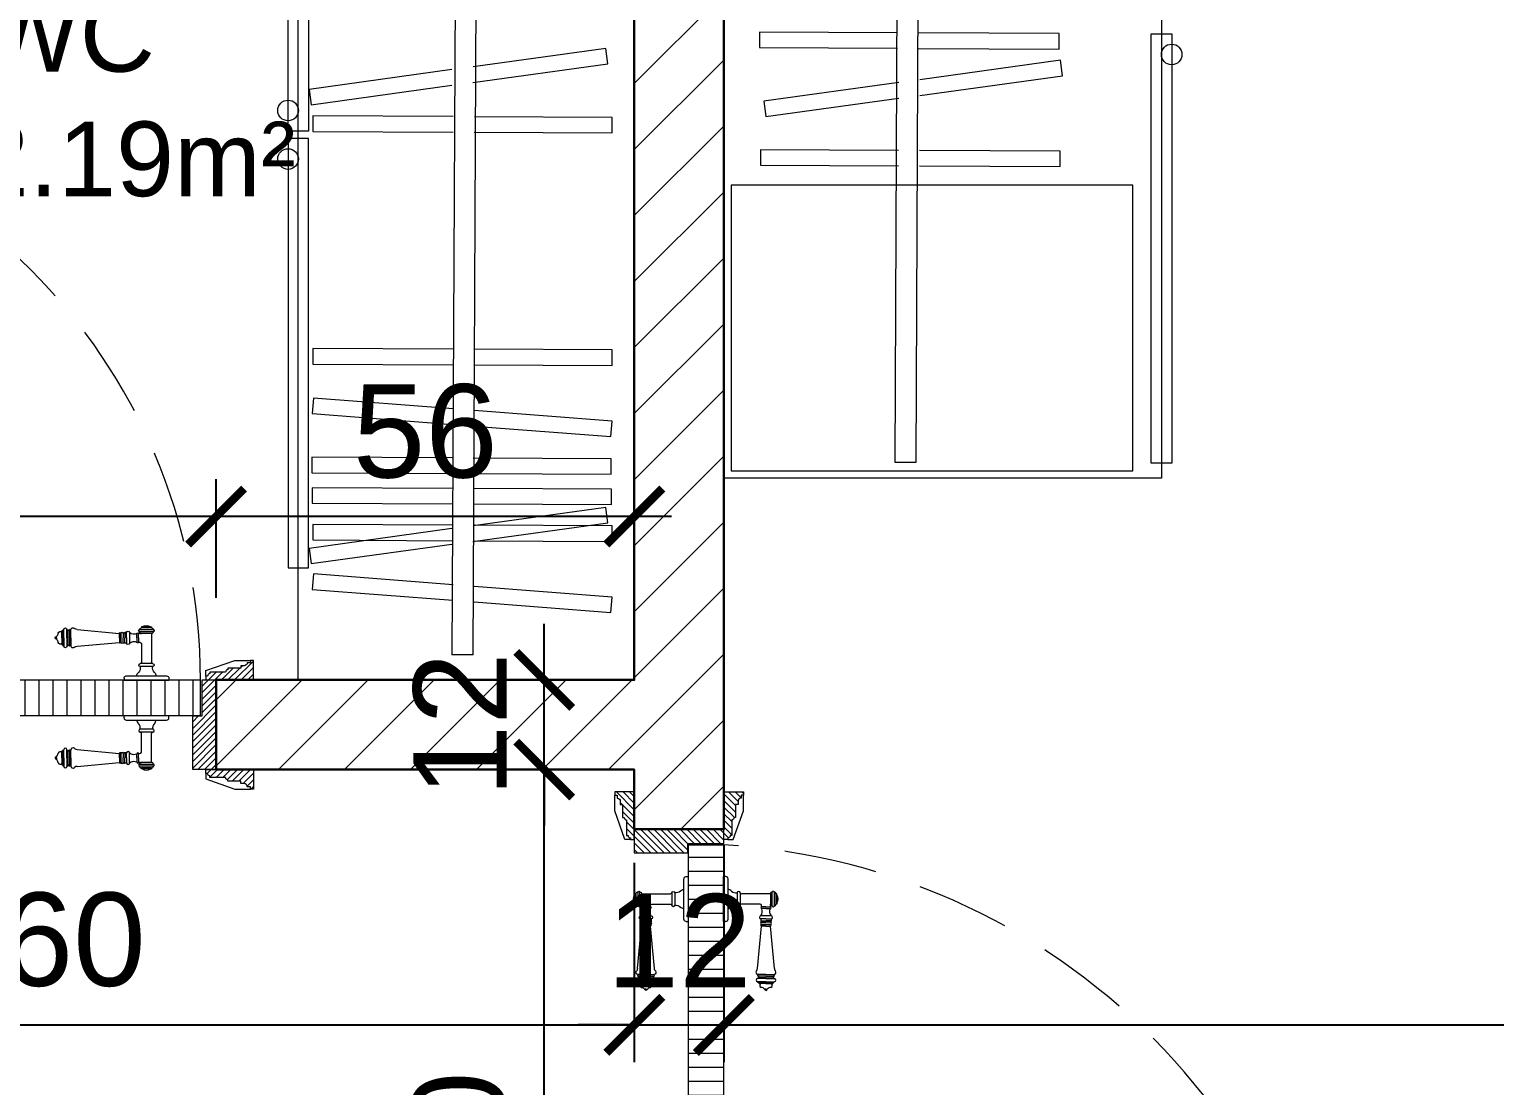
# Model space of a CAD drawing. Header units: centimetres. Extents: x 99002 to 104403, y -55119 to -48358.
# Drawn here: x 102778.3 to 102974.6, y -52709.7 to -52568.2 of the extents above; entities that cross this region are included whole.
import ezdxf

# ---------------------------------------------------------------- set-up
doc = ezdxf.new("R2010")
doc.units = ezdxf.units.CM
doc.header["$LTSCALE"] = 50
doc.header["$MEASUREMENT"] = 0
doc.linetypes.add('CACHE', pattern=[0.375, 0.25, -0.125])
doc.layers.get('0').update_dxf_attribs({"color": 8})
doc.layers.add('COTE 50ème', color=1, linetype='Continuous')
doc.layers.add('DEMOL', color=7, linetype='Continuous', lineweight=60, true_color=0xb38600)
for name, color, linetype, lineweight in [('door', 44, 'Continuous', 5), ('MACONNERIE COUPE', 7, 'Continuous', 30), ('MACONNERIE HACHURE', 253, 'Continuous', 13), ('mobilimi', 8, 'Continuous', 9)]:
    doc.layers.add(name, color=color, linetype=linetype, lineweight=lineweight)
doc.styles.add('RS_TEXT_1.50', font='arial.ttf', dxfattribs={"height": 12.5})
doc.styles.add('RS_TXT_50', font='arial.ttf', dxfattribs={"height": 12.5})
doc.dimstyles.new('RS_50CM_LINEAIRE', dxfattribs={"dimscale": 5, "dimtxt": 12.5, "dimasz": 1.5, "dimexe": 1, "dimexo": 2.5, "dimgap": 1, "dimtad": 1, "dimdec": 1, "dimrnd": 0.5, "dimdsep": 46, "dimtxsty": 'RS_TXT_50', "dimblk1": 'ARCHTICK', "dimblk2": 'ARCHTICK', "dimsah": 1, "dimcen": 2.5, "dimdle": 1, "dimclrt": 4, "dimadec": 0, "dimazin": 2, "dimtfac": 1, "dimtdec": 1, "dimtix": 1, "dimtmove": 2, "dimatfit": 3, "dimfxl": 1, "dimtolj": 1, "dimtzin": 0, "dimarcsym": 0})

# ---------------------------------------------------------------- blocks, each defined once
blk = doc.blocks.new('door900')
at = {"color": 0}
for p, q in [((-9.3, 67.7), (9.3, 67.7)), ((9.3, 65.2), (-9.3, 65.2)), ((-6.8, 71.5), (-6.8, 70.2)), ((-5.5, 71.5), (-6.8, 71.5)), ((-6.8, 70.2), (6.8, 70.2)), ((-6.8, 62.7), (-6.8, 24)), ((-6.8, 62.7), (6.8, 62.7)), ((-5.5, 71.5), (5.5, 71.5)), ((5.5, 71.5), (6.8, 71.5)), ((6.8, 71.5), (6.8, 70.2)), ((8.7, 62.7), (6.8, 62.7)), ((10.5, 56.8), (10.5, 62.5)), ((12.7, 56.8), (12.7, 62.5)), ((22.5, 63.8), (22.5, 49.8)), ((26.5, 56.8), (26.5, 63.8)), ((26.5, 63.8), (29.1, 63.8)), ((26.5, 63.8), (29.1, 63.8)), ((29.1, 63.8), (29.1, 62.8)), ((29.1, 62.8), (29.1, 56.8)), ((31.1, 62.8), (31.1, 56.8)), ((34.1, 56.8), (34.1, 62.8)), ((34.1, 62.8), (34.1, 56.8)), ((92.8, 68.1), (36.2, 62.8)), ((36.2, 56.8), (36.2, 62.8)), ((101.2, 67.3), (103.2, 68)), ((101.2, 56.8), (101.2, 67.3)), ((103.2, 68), (103.2, 67.7)), ((103.2, 56.8), (103.2, 68)), ((106.5, 68), (105.5, 67.3)), ((105.5, 56.8), (105.5, 67.3)), ((106.5, 56.8), (106.5, 68)), ((110.7, 68), (111.8, 67.3)), ((110.7, 56.8), (110.7, 68)), ((111.8, 56.8), (111.8, 67.3)), ((111.8, 66.2), (113.3, 66.2)), ((113.3, 56.8), (113.3, 66.2)), ((6.8, 49.1), (6.8, 24)), ((8.7, 50.9), (8.7, 50.9)), ((10.5, 56.8), (10.5, 51.1)), ((12.7, 56.8), (12.7, 51.1)), ((26.5, 56.8), (26.5, 49.8)), ((26.5, 49.8), (29.1, 49.8)), ((26.5, 49.8), (29.1, 49.8)), ((29.1, 50.8), (29.1, 56.8)), ((29.1, 50.8), (29.1, 49.8)), ((29.1, 49.8), (29.1, 49.8)), ((31.1, 50.8), (31.1, 56.8)), ((34.1, 50.8), (34.1, 56.8)), ((34.1, 56.8), (34.1, 50.8)), ((36.2, 56.8), (36.2, 50.8)), ((92.8, 45.5), (36.2, 50.8)), ((101.2, 56.8), (101.2, 46.3)), ((101.2, 46.3), (103.2, 45.7)), ((103.2, 56.8), (103.2, 46.3)), ((103.2, 45.9), (103.2, 45.7)), ((105.5, 56.8), (105.5, 46.3)), ((106.5, 45.7), (105.5, 46.3)), ((106.5, 56.8), (106.5, 45.7)), ((110.7, 56.8), (110.7, 45.7)), ((110.7, 45.7), (111.8, 46.3)), ((111.8, 56.8), (111.8, 46.3)), ((111.8, 47.5), (113.3, 47.5)), ((113.3, 56.8), (113.3, 47.5)), ((120.5, 56.8), (120.5, 58.6)), ((120.5, 56.8), (120.5, 55)), ((-8.3, 22.3), (8.3, 22.3)), ((-30, 3), (-30, 0)), ((30, 0), (-30, 0)), ((27, 6), (-27, 6)), ((-8.3, 18.3), (8.3, 18.3)), ((30, 3), (30, 0))]:
    blk.add_line(p, q, dxfattribs=at)
for centre, radius, start, end in [((-9.3, 66.5), 1.25, 90, 270), ((-6.8, 67.7), 2.51, 90.115, 179.885), ((-6.8, 65.2), 2.51, 180.115, 269.885), ((0, 64), 9.29, 53.4104, 126.5896), ((6.8, 67.7), 2.51, 0.115, 89.885), ((6.8, 65.2), 2.51, 270.115, 359.885), ((8.6, 64.9), 2.15, 272.7029, 297.6142), ((9.3, 66.5), 1.25, 270, 90), ((10, 62.5), 0.561, 3.7097, 127.9634), ((11.6, 62.5), 1.1, 0.0106, 179.9894), ((16.7, 70.5), 8.83, 243.5466, 311.3694), ((24.5, 63.7), 2.01, 4.1469, 175.8531), ((30.1, 62.8), 1.03, 0, 180.0014), ((32.6, 62.8), 1.48, 0, 180), ((35.2, 62.8), 1.03, 0, 180), ((32.6, 62.8), 1.48, 1.563306237032948e-10, 2.08440831604393e-10), ((93.1, 72.5), 4.4, 266.3976, 315.6468), ((98.3, 67.4), 2.89, 358.3861, 135.6468), ((104.3, 67.6), 1.15, 170.914, 348.1019), ((108.6, 68), 2.1, 0, 180), ((115.5, 62.5), 2.84, 13.4568, 140.4953), ((127.9, 65.2), 9.88, 191.9991, 221.6757), ((8.7, 49), 1.91, 88.7426, 178.1515), ((8.6, 48.8), 2.15, 62.3858, 87.2971), ((10, 51.1), 0.561, 232.0366, 356.2903), ((11.6, 51.1), 1.1, 180.0106, 359.9894), ((16.7, 43.2), 8.83, 48.6306, 116.4534), ((24.5, 50), 2.01, 184.1469, 355.8531), ((30.1, 50.8), 1.03, 179.9972, 0), ((32.6, 50.8), 1.48, 180, 0), ((35.2, 50.8), 1.03, 180, 0), ((93.1, 41.1), 4.4, 44.3532, 93.6024), ((98.3, 46.2), 2.89, 224.3532, 1.6139), ((104.3, 46.1), 1.15, 11.8981, 189.086), ((108.6, 45.7), 2.1, 180, 0), ((115.5, 51.2), 2.84, 219.5047, 346.5432), ((127.9, 48.5), 9.88, 138.3243, 168.0009), ((120.5, 56.8), 1.79, 0, 90), ((120.5, 56.8), 1.79, 270, 0), ((-8.3, 20.3), 2, 90, 270), ((-8.5, 24), 1.71, 275.059, 359.7825), ((8.5, 24), 1.71, 180.2175, 264.941), ((8.3, 20.3), 2, 270, 90), ((-27, 3), 3, 90, 180), ((-6.8, 6), 6, 130.5908, 180), ((-16.6, 16.6), 8.41, 314.3689, 12.0705), ((16.6, 16.6), 8.41, 167.9295, 225.6311), ((6.8, 6), 6, 0, 49.4092), ((27, 3), 3, 0, 90)]:
    blk.add_arc(centre, radius, start, end, dxfattribs=at)
blk = doc.blocks.new('_ArchTick')
at = {"color": 0, "linetype": 'ByBlock', "const_width": 0.15}
blk.add_lwpolyline([(-0.5, -0.5), (0.5, 0.5)], dxfattribs=at)
blk = doc.blocks.new('*D1536')
at = {"layer": 'COTE 50ème', "color": 0, "lineweight": -2, "ltscale": 0.5, "transparency": 16777216}
for p, q in [((102699.34, -52679.86), (102699.34, -52706.56)), ((102859.34, -52679.86), (102859.34, -52706.56)), ((102694.34, -52701.56), (102864.34, -52701.56))]:
    blk.add_line(p, q, dxfattribs=at)
at = {"layer": 'Defpoints', "color": 0, "ltscale": 0.5, "transparency": 16777216}
for p in [(102699.34, -52667.36), (102859.34, -52667.36), (102859.34, -52701.56)]:
    blk.add_point(p, dxfattribs=at)
at = {"layer": 'COTE 50ème', "color": 0, "lineweight": -2, "ltscale": 0.5, "transparency": 16777216, "xscale": 7.5, "yscale": 7.5, "zscale": 7.5, "rotation": 180}
blk.add_blockref('_ArchTick', (102699.34, -52701.56), dxfattribs=at)
at = {"layer": 'COTE 50ème', "color": 0, "lineweight": -2, "ltscale": 0.5, "transparency": 16777216, "xscale": 7.5, "yscale": 7.5, "zscale": 7.5}
blk.add_blockref('_ArchTick', (102859.34, -52701.56), dxfattribs=at)
at = {"layer": 'COTE 50ème', "color": 4, "ltscale": 0.5, "transparency": 16777216, "insert": (102779.34, -52690.17), "char_height": 12.5, "attachment_point": 5, "style": 'RS_TXT_50'}
blk.add_mtext('\\A1;160', dxfattribs=at)
blk = doc.blocks.new('*D1537')
at = {"layer": 'COTE 50ème', "color": 0, "lineweight": -2, "ltscale": 0.5, "transparency": 16777216}
for p, q in [((102871.34, -52677.46), (102871.34, -52706.56)), ((102859.34, -52679.86), (102859.34, -52706.56)), ((102859.34, -52701.56), (102851.84, -52701.56)), ((102859.34, -52701.56), (102871.34, -52701.56)), ((102871.34, -52701.56), (102878.84, -52701.56))]:
    blk.add_line(p, q, dxfattribs=at)
at = {"layer": 'Defpoints', "color": 0, "ltscale": 0.5, "transparency": 16777216}
for p in [(102871.34, -52664.96), (102859.34, -52667.36), (102871.34, -52701.56)]:
    blk.add_point(p, dxfattribs=at)
at = {"layer": 'COTE 50ème', "color": 0, "lineweight": -2, "ltscale": 0.5, "transparency": 16777216, "xscale": 7.5, "yscale": 7.5, "zscale": 7.5}
blk.add_blockref('_ArchTick', (102859.34, -52701.56), dxfattribs=at)
at = {"layer": 'COTE 50ème', "color": 0, "lineweight": -2, "ltscale": 0.5, "transparency": 16777216, "xscale": 7.5, "yscale": 7.5, "zscale": 7.5, "rotation": 180}
blk.add_blockref('_ArchTick', (102871.34, -52701.56), dxfattribs=at)
at = {"layer": 'COTE 50ème', "color": 4, "ltscale": 0.5, "transparency": 16777216, "insert": (102865.34, -52690.28), "char_height": 12.5, "attachment_point": 5, "style": 'RS_TXT_50'}
blk.add_mtext('\\A1;12', dxfattribs=at)
blk = doc.blocks.new('*D1538')
at = {"layer": 'COTE 50ème', "color": 0, "lineweight": -2, "ltscale": 0.5, "transparency": 16777216}
for p, q in [((102871.34, -52677.46), (102871.34, -52706.56)), ((103204.34, -52738.23), (103204.34, -52696.56)), ((102866.34, -52701.56), (103209.34, -52701.56))]:
    blk.add_line(p, q, dxfattribs=at)
at = {"layer": 'Defpoints', "color": 0, "ltscale": 0.5, "transparency": 16777216}
for p in [(102871.34, -52664.96), (103204.34, -52701.56), (103204.34, -52750.73)]:
    blk.add_point(p, dxfattribs=at)
at = {"layer": 'COTE 50ème', "color": 0, "lineweight": -2, "ltscale": 0.5, "transparency": 16777216, "xscale": 7.5, "yscale": 7.5, "zscale": 7.5, "rotation": 180}
blk.add_blockref('_ArchTick', (102871.34, -52701.56), dxfattribs=at)
at = {"layer": 'COTE 50ème', "color": 0, "lineweight": -2, "ltscale": 0.5, "transparency": 16777216, "xscale": 7.5, "yscale": 7.5, "zscale": 7.5}
blk.add_blockref('_ArchTick', (103204.34, -52701.56), dxfattribs=at)
at = {"layer": 'COTE 50ème', "color": 4, "ltscale": 0.5, "transparency": 16777216, "insert": (103037.84, -52690.17), "char_height": 12.5, "attachment_point": 5, "style": 'RS_TXT_50'}
blk.add_mtext('\\A1;333', dxfattribs=at)
blk = doc.blocks.new('*D1570')
at = {"layer": 'COTE 50ème', "color": 0, "lineweight": -2, "ltscale": 0.5, "transparency": 16777216}
for p, q in [((102803.33, -52644.37), (102803.33, -52628.48)), ((102859.34, -52642.86), (102859.34, -52628.48)), ((102864.34, -52633.48), (102798.33, -52633.48))]:
    blk.add_line(p, q, dxfattribs=at)
at = {"layer": 'Defpoints', "color": 0, "ltscale": 0.5, "transparency": 16777216}
for p in [(102803.33, -52633.48), (102803.33, -52656.87), (102859.34, -52655.36)]:
    blk.add_point(p, dxfattribs=at)
at = {"layer": 'COTE 50ème', "color": 0, "lineweight": -2, "ltscale": 0.5, "transparency": 16777216, "xscale": 7.5, "yscale": 7.5, "zscale": 7.5, "rotation": 180}
blk.add_blockref('_ArchTick', (102803.33, -52633.48), dxfattribs=at)
at = {"layer": 'COTE 50ème', "color": 0, "lineweight": -2, "ltscale": 0.5, "transparency": 16777216, "xscale": 7.5, "yscale": 7.5, "zscale": 7.5}
blk.add_blockref('_ArchTick', (102859.34, -52633.48), dxfattribs=at)
at = {"layer": 'COTE 50ème', "color": 4, "ltscale": 0.5, "transparency": 16777216, "insert": (102831.34, -52622.1), "char_height": 12.5, "attachment_point": 5, "style": 'RS_TXT_50'}
blk.add_mtext('\\A1;56', dxfattribs=at)
blk = doc.blocks.new('*D1571')
at = {"layer": 'COTE 50ème', "color": 0, "lineweight": -2, "ltscale": 0.5, "transparency": 16777216}
for p, q in [((102711.34, -52642.86), (102711.34, -52628.48)), ((102803.33, -52644.37), (102803.33, -52628.48)), ((102808.33, -52633.48), (102706.34, -52633.48))]:
    blk.add_line(p, q, dxfattribs=at)
at = {"layer": 'Defpoints', "color": 0, "ltscale": 0.5, "transparency": 16777216}
for p in [(102711.34, -52633.48), (102711.34, -52655.36), (102803.33, -52656.87)]:
    blk.add_point(p, dxfattribs=at)
at = {"layer": 'COTE 50ème', "color": 0, "lineweight": -2, "ltscale": 0.5, "transparency": 16777216, "xscale": 7.5, "yscale": 7.5, "zscale": 7.5, "rotation": 180}
blk.add_blockref('_ArchTick', (102711.34, -52633.48), dxfattribs=at)
at = {"layer": 'COTE 50ème', "color": 0, "lineweight": -2, "ltscale": 0.5, "transparency": 16777216, "xscale": 7.5, "yscale": 7.5, "zscale": 7.5}
blk.add_blockref('_ArchTick', (102803.33, -52633.48), dxfattribs=at)
at = {"layer": 'COTE 50ème', "color": 4, "ltscale": 0.5, "transparency": 16777216, "insert": (102757.34, -52622.1), "char_height": 12.5, "attachment_point": 5, "style": 'RS_TXT_50'}
blk.add_mtext('\\A1;92', dxfattribs=at)
blk = doc.blocks.new('*D1588')
at = {"layer": 'COTE 50ème', "color": 0, "lineweight": -2, "ltscale": 0.5, "transparency": 16777216}
for p, q in [((102847.28, -52782.36), (102847.28, -52662.36)), ((102845.51, -52667.36), (102842.28, -52667.36)), ((102846.84, -52777.36), (102842.28, -52777.36))]:
    blk.add_line(p, q, dxfattribs=at)
at = {"layer": 'Defpoints', "color": 0, "ltscale": 0.5, "transparency": 16777216}
for p in [(102847.28, -52667.36), (102858.01, -52667.36), (102859.34, -52777.36)]:
    blk.add_point(p, dxfattribs=at)
at = {"layer": 'COTE 50ème', "color": 0, "lineweight": -2, "ltscale": 0.5, "transparency": 16777216, "xscale": 7.5, "yscale": 7.5, "zscale": 7.5}
for p, rotation in [((102847.28, -52667.36), 90), ((102847.28, -52777.36), 270)]:
    blk.add_blockref('_ArchTick', p, dxfattribs=dict(at, rotation=rotation))
at = {"layer": 'COTE 50ème', "color": 4, "ltscale": 0.5, "transparency": 16777216, "insert": (102835.9, -52722.36), "char_height": 12.5, "attachment_point": 5, "rotation": 90, "style": 'RS_TXT_50'}
blk.add_mtext('\\A1;110', dxfattribs=at)
blk = doc.blocks.new('*D1589')
at = {"layer": 'COTE 50ème', "color": 0, "lineweight": -2, "ltscale": 0.5, "transparency": 16777216}
for p, q in [((102847.28, -52655.36), (102847.28, -52647.86)), ((102845.51, -52655.36), (102842.28, -52655.36)), ((102847.28, -52667.36), (102847.28, -52655.36)), ((102845.51, -52667.36), (102842.28, -52667.36)), ((102847.28, -52667.36), (102847.28, -52674.86))]:
    blk.add_line(p, q, dxfattribs=at)
at = {"layer": 'Defpoints', "color": 0, "ltscale": 0.5, "transparency": 16777216}
for p in [(102847.28, -52655.36), (102858.01, -52655.36), (102858.01, -52667.36)]:
    blk.add_point(p, dxfattribs=at)
at = {"layer": 'COTE 50ème', "color": 0, "lineweight": -2, "ltscale": 0.5, "transparency": 16777216, "xscale": 7.5, "yscale": 7.5, "zscale": 7.5}
for p, rotation in [((102847.28, -52655.36), 270), ((102847.28, -52667.36), 90)]:
    blk.add_blockref('_ArchTick', p, dxfattribs=dict(at, rotation=rotation))
at = {"layer": 'COTE 50ème', "color": 4, "ltscale": 0.5, "transparency": 16777216, "insert": (102836, -52661.36), "char_height": 12.5, "attachment_point": 5, "rotation": 90, "style": 'RS_TXT_50'}
blk.add_mtext('\\A1;12', dxfattribs=at)

msp = doc.modelspace()

# ---------------------------------------------------------------- hatches: boundary and pattern name
at = {"layer": 'door'}
h = msp.add_hatch(dxfattribs=at)
h.set_pattern_fill('ANSI31', color=256, scale=5, angle=1080)
h.set_pattern_definition([(45, (-46786.5921, 12187.6811), (-0.4419417382, 0.4419417382), [])])
h.paths.add_polyline_path([(102803.33, -52667.36), (102800.19, -52667.36), (102800.19, -52660.18), (102801.45, -52660.18), (102801.45, -52655.36), (102803.33, -52655.36)])
edge = h.paths.add_edge_path()
edge.add_line((102807.08, -52669.25), (102806.66, -52669.25))
edge.add_line((102806.66, -52669.25), (102806.66, -52668.93))
edge.add_line((102806.66, -52668.93), (102804.9, -52668.93))
edge.add_line((102804.9, -52668.93), (102804.9, -52668.72))
edge.add_arc((102804.9, -52668.41), 0.314, 180, 270, ccw=False)
edge.add_line((102804.59, -52668.41), (102802.49, -52668.41))
edge.add_line((102802.49, -52668.41), (102802.49, -52668.2))
edge.add_arc((102802.49, -52667.89), 0.314, 180, 270, ccw=False)
edge.add_line((102802.18, -52667.89), (102801.97, -52667.89))
edge.add_line((102801.97, -52667.89), (102801.97, -52667.36))
edge.add_line((102801.97, -52667.36), (102808.33, -52667.36))
edge.add_line((102808.33, -52667.36), (102808.33, -52669.98))
edge.add_line((102808.33, -52669.98), (102807.92, -52669.98))
edge.add_line((102807.92, -52669.98), (102807.92, -52669.67))
edge.add_line((102807.92, -52669.67), (102807.5, -52669.67))
edge.add_arc((102807.08, -52669.67), 0.419, 0, 90)
edge = h.paths.add_edge_path()
edge.add_line((102807.08, -52653.48), (102806.66, -52653.48))
edge.add_line((102806.66, -52653.48), (102806.66, -52653.79))
edge.add_line((102806.66, -52653.79), (102804.9, -52653.79))
edge.add_line((102804.9, -52653.79), (102804.9, -52654))
edge.add_arc((102804.9, -52654.31), 0.314, 90, 180)
edge.add_line((102804.59, -52654.31), (102802.49, -52654.31))
edge.add_line((102802.49, -52654.31), (102802.49, -52654.52))
edge.add_arc((102802.49, -52654.84), 0.314, 90, 180)
edge.add_line((102802.18, -52654.84), (102801.97, -52654.84))
edge.add_line((102801.97, -52654.84), (102801.97, -52655.36))
edge.add_line((102801.97, -52655.36), (102808.33, -52655.36))
edge.add_line((102808.33, -52655.36), (102808.33, -52652.74))
edge.add_line((102808.33, -52652.74), (102807.92, -52652.74))
edge.add_line((102807.92, -52652.74), (102807.92, -52653.06))
edge.add_line((102807.92, -52653.06), (102807.5, -52653.06))
edge.add_arc((102807.08, -52653.06), 0.419, 270, 360, ccw=False)
h = msp.add_hatch(dxfattribs=at)
h.set_pattern_fill('ANSI31', color=256, scale=15, angle=585)
h.set_pattern_definition([(270, (146722.123, 56235.1135), (1.875, -2e-15), [])])
h.paths.add_polyline_path([(102723.44, -52660.13), (102801.24, -52660.13), (102801.24, -52655.41), (102723.44, -52655.41)])
h = msp.add_hatch(dxfattribs=at)
h.set_pattern_fill('ANSI31', color=256, scale=5, angle=1170)
h.set_pattern_definition([(135, (45667.7065, -189356.54663), (-0.4419417382, -0.4419417382), [])])
h.paths.add_polyline_path([(102859.34, -52675.36), (102859.34, -52678.51), (102866.52, -52678.51), (102866.52, -52677.25), (102871.34, -52677.25), (102871.34, -52675.36)])
edge = h.paths.add_edge_path()
edge.add_line((102857.46, -52671.61), (102857.46, -52672.03))
edge.add_line((102857.46, -52672.03), (102857.77, -52672.03))
edge.add_line((102857.77, -52672.03), (102857.77, -52673.79))
edge.add_line((102857.77, -52673.79), (102857.98, -52673.79))
edge.add_arc((102858.3, -52673.79), 0.314, 180, 270)
edge.add_line((102858.3, -52674.11), (102858.3, -52676.2))
edge.add_line((102858.3, -52676.2), (102858.5, -52676.2))
edge.add_arc((102858.82, -52676.2), 0.314, 180, 270)
edge.add_line((102858.82, -52676.51), (102858.82, -52676.72))
edge.add_line((102858.82, -52676.72), (102859.34, -52676.72))
edge.add_line((102859.34, -52676.72), (102859.34, -52670.36))
edge.add_line((102859.34, -52670.36), (102856.72, -52670.36))
edge.add_line((102856.72, -52670.36), (102856.72, -52670.77))
edge.add_line((102856.72, -52670.77), (102857.04, -52670.77))
edge.add_line((102857.04, -52670.77), (102857.04, -52671.19))
edge.add_arc((102857.04, -52671.61), 0.419, 0, 90, ccw=False)
edge = h.paths.add_edge_path()
edge.add_line((102873.23, -52671.61), (102873.23, -52672.03))
edge.add_line((102873.23, -52672.03), (102872.91, -52672.03))
edge.add_line((102872.91, -52672.03), (102872.91, -52673.79))
edge.add_line((102872.91, -52673.79), (102872.7, -52673.79))
edge.add_arc((102872.39, -52673.79), 0.314, -90, 0, ccw=False)
edge.add_line((102872.39, -52674.11), (102872.39, -52676.2))
edge.add_line((102872.39, -52676.2), (102872.18, -52676.2))
edge.add_arc((102871.87, -52676.2), 0.314, -90, 0, ccw=False)
edge.add_line((102871.87, -52676.51), (102871.87, -52676.72))
edge.add_line((102871.87, -52676.72), (102871.34, -52676.72))
edge.add_line((102871.34, -52676.72), (102871.34, -52670.36))
edge.add_line((102871.34, -52670.36), (102873.96, -52670.36))
edge.add_line((102873.96, -52670.36), (102873.96, -52670.77))
edge.add_line((102873.96, -52670.77), (102873.65, -52670.77))
edge.add_line((102873.65, -52670.77), (102873.65, -52671.19))
edge.add_arc((102873.65, -52671.61), 0.419, 90, 180)
h = msp.add_hatch(dxfattribs=at)
h.set_pattern_fill('ANSI31', color=256, scale=15, angle=675)
h.set_pattern_definition([(360, (1620.274, 4152.1684), (1e-15, 1.875), [])])
h.paths.add_polyline_path([(102866.58, -52765.27), (102866.58, -52677.46), (102871.29, -52677.46), (102871.29, -52765.27)])
at = {"layer": 'MACONNERIE HACHURE'}
h = msp.add_hatch(dxfattribs=at)
h.set_pattern_fill('ANSI31', color=256, scale=50, style=0)
h.set_pattern_definition([(45, (820.335, 14145.356), (-4.41941738, 4.41941738), [])])
h.paths.add_polyline_path([(101879.34, -52767.36), (101899.34, -52767.36), (101899.34, -52797.36), (101879.34, -52797.36)])
h.paths.add_polyline_path([(102379.34, -52767.36), (102359.34, -52767.36), (102359.34, -52797.36), (102379.34, -52797.36)])
h.paths.add_polyline_path([(101799.34, -53762.36), (101824.34, -53762.36), (101824.34, -53856.36), (101799.34, -53856.36)])
h.paths.add_polyline_path([(101799.34, -53737.36), (101824.34, -53737.36), (101824.34, -53581.36), (101876.34, -53581.36), (101876.34, -53559.36), (101864.34, -53559.36), (101864.34, -53569.36), (101739.34, -53569.36), (101739.34, -53581.36), (101799.34, -53581.36)])
h.paths.add_polyline_path([(102459.34, -53762.36), (102434.34, -53762.36), (102434.34, -53856.36), (102459.34, -53856.36)])
h.paths.add_polyline_path([(101694.34, -53762.36), (101524.34, -53762.36), (101524.34, -53737.36), (101694.34, -53737.36)])
h.paths.add_polyline_path([(101399.34, -54162.36), (101499.34, -54162.36), (101499.34, -54187.36), (101399.34, -54187.36)])
h.paths.add_polyline_path([(101739.34, -54162.36), (101679.34, -54162.36), (101679.34, -54187.36), (101764.34, -54187.36), (101764.34, -54122.36), (101799.34, -54122.36), (101799.34, -54097.36), (101739.34, -54097.36)])
h.paths.add_polyline_path([(101059.34, -54032.36), (101059.34, -54097.36), (101164.34, -54097.36), (101164.34, -54162.36), (101219.34, -54162.36), (101219.34, -54187.36), (101139.34, -54187.36), (101139.34, -54122.36), (101029.34, -54122.36), (101029.34, -54057.36), (101011.49, -54057.36), (101011.49, -54032.36)])
h.paths.add_polyline_path([(101029.34, -53762.36), (101054.34, -53762.36), (101054.34, -53795.36), (101029.34, -53795.36)])
h.paths.add_polyline_path([(102859.34, -54162.36), (102759.34, -54162.36), (102759.34, -54187.36), (102859.34, -54187.36)])
h.paths.add_polyline_path([(102519.34, -54162.36), (102579.34, -54162.36), (102579.34, -54187.36), (102494.34, -54187.36), (102494.34, -54122.36), (102459.34, -54122.36), (102459.34, -54097.36), (102519.34, -54097.36)])
h.paths.add_polyline_path([(103199.34, -54032.36), (103199.34, -54097.36), (103094.34, -54097.36), (103094.34, -54162.36), (103039.34, -54162.36), (103039.34, -54187.36), (103119.34, -54187.36), (103119.34, -54122.36), (103229.34, -54122.36), (103229.34, -54057.36), (103247.19, -54057.36), (103247.19, -54032.36)])
h.paths.add_polyline_path([(103229.34, -53762.36), (103204.34, -53762.36), (103204.34, -53795.36), (103229.34, -53795.36)])
h.paths.add_polyline_path([(102902.34, -53762.36), (102919.34, -53762.51), (102919.34, -53737.51), (102902.34, -53737.36)])
h.paths.add_polyline_path([(101356.34, -53762.36), (101339.34, -53762.51), (101339.34, -53737.51), (101356.34, -53737.36)])
h.paths.add_polyline_path([(101054.34, -53677.36), (101029.34, -53677.36), (101029.34, -53737.36), (101054.34, -53737.36)])
h.paths.add_polyline_path([(101524.34, -52789.36), (101514.34, -52789.36), (101514.34, -52777.36), (101554.34, -52777.36), (101554.34, -52789.36), (101544.34, -52789.36), (101544.34, -53107.36), (101714.34, -53107.36), (101714.34, -52789.36), (101636.33, -52789.36), (101636.33, -52777.36), (101734.34, -52777.36), (101734.34, -53137.36), (101164.34, -53137.36), (101164.34, -53182.36), (101139.34, -53182.36), (101139.34, -53132.36), (101029.34, -53132.36), (101029.34, -53112.36), (101139.34, -53112.36), (101139.34, -53062.36), (101164.34, -53062.36), (101164.34, -53107.36), (101524.34, -53107.36)])
h.paths.add_polyline_path([(102564.34, -53762.36), (102734.34, -53762.36), (102734.34, -53737.36), (102564.34, -53737.36)])
h.paths.add_polyline_path([(102859.34, -53731.36), (102859.34, -53736.36), (102807.34, -53736.36), (102807.34, -53737.36), (102802.34, -53737.36), (102802.34, -53731.36)])
h.paths.add_polyline_path([(102309.51, -52902.36), (102359.34, -52902.36), (102359.34, -52942.36), (102309.51, -52942.36)])
h.paths.add_polyline_path([(102149.34, -52902.36), (102189.34, -52902.36), (102189.34, -52942.36), (102149.34, -52942.36)])
h.paths.add_polyline_path([(102289.34, -52547.36), (102379.34, -52547.36), (102379.34, -52607.36), (102532.34, -52607.36), (102532.34, -52344.36), (102544.34, -52344.36), (102544.34, -52482.36), (102554.34, -52482.36), (102554.34, -52494.36), (102544.34, -52494.36), (102544.34, -52632.36), (102379.34, -52632.36), (102379.34, -52667.36), (102359.34, -52667.36), (102359.34, -52583.36), (102289.34, -52583.36), (102289.34, -52632.36), (102254.34, -52632.36), (102254.34, -52612.36), (102264.34, -52612.36), (102264.34, -52562.36), (102289.34, -52562.36), (102289.34, -52578.36), (102359.34, -52578.36), (102359.34, -52552.36), (102289.34, -52552.36)])
h.paths.add_polyline_path([(103094.34, -52154.25), (103119.34, -52154.25), (103119.34, -52107.36), (103094.34, -52107.36)])
h.paths.add_polyline_path([(102734.34, -52789.36), (102744.34, -52789.36), (102744.34, -52777.36), (102704.34, -52777.36), (102704.34, -52789.36), (102714.34, -52789.36), (102714.34, -53107.36), (102544.34, -53107.36), (102544.34, -52789.36), (102622.35, -52789.36), (102622.35, -52777.36), (102524.34, -52777.36), (102524.34, -53137.36), (103094.34, -53137.36), (103094.34, -53182.36), (103119.34, -53182.36), (103119.34, -53132.36), (103229.34, -53132.36), (103229.34, -53112.36), (103119.34, -53112.36), (103119.34, -53062.36), (103094.34, -53062.36), (103094.34, -53107.36), (102734.34, -53107.36)])
h.paths.add_polyline_path([(103204.34, -53677.36), (103229.34, -53677.36), (103229.34, -53737.36), (103204.34, -53737.36)])
h.paths.add_polyline_path([(102459.34, -53737.36), (102434.34, -53737.36), (102434.34, -53581.36), (102382.34, -53581.36), (102382.34, -53559.36), (102394.34, -53559.36), (102394.34, -53569.36), (102519.34, -53569.36), (102519.34, -53581.36), (102459.34, -53581.36)])
h.paths.add_polyline_path([(102434.34, -53932.36), (102434.34, -53952.36), (102384.34, -53952.36), (102384.34, -54072.36), (102359.34, -54072.36), (102359.34, -53957.36), (102341.84, -53957.36), (102341.84, -53932.36)])
h.paths.add_polyline_path([(103094.34, -52482.36), (103094.34, -52424.25), (103119.34, -52424.25), (103119.34, -52477.36), (103229.34, -52477.36), (103229.34, -52567.36), (103204.34, -52567.36), (103204.34, -52502.36), (102871.34, -52502.36), (102871.34, -52675.36), (102859.34, -52675.36), (102859.34, -52667.36), (102803.34, -52667.36), (102803.34, -52655.36), (102859.34, -52655.36), (102859.34, -52507.36), (102711.34, -52507.36), (102711.34, -52655.36), (102721.34, -52655.36), (102721.34, -52667.36), (102699.34, -52667.36), (102699.34, -52494.36), (102646.48, -52494.36), (102646.48, -52482.36)])
h.paths.add_polyline_path([(102859.34, -52809.36), (102859.34, -52789.36), (102836.34, -52789.36), (102836.34, -52777.36), (102859.34, -52777.36), (102859.34, -52767.36), (102871.34, -52767.36), (102871.34, -52797.36), (103094.34, -52797.36), (103094.34, -52809.36)])
h.paths.add_polyline_path([(102294.34, -53447.36), (102294.34, -53459.36), (102382.34, -53459.36), (102382.34, -53467.36), (102394.34, -53467.36), (102394.34, -53447.36)])
h.paths.add_polyline_path([(103204.34, -52797.36), (103229.34, -52797.36), (103229.34, -52747.36), (103204.34, -52747.36)])
h.paths.add_polyline_path([(103204.34, -53447.36), (103229.34, -53447.36), (103229.34, -53497.36), (103204.34, -53497.36)])
h.paths.add_polyline_path([(103094.34, -52847.36), (103119.34, -52847.36), (103119.34, -52902.25), (103094.34, -52902.25)], flags=17)
h.paths.add_polyline_path([(103094.34, -53397.36), (103119.34, -53397.36), (103119.34, -53342.47), (103094.34, -53342.47)])
h.paths.add_polyline_path([(101949.18, -52902.36), (101899.34, -52902.36), (101899.34, -52942.36), (101949.18, -52942.36)])
h.paths.add_polyline_path([(102109.34, -52902.36), (102069.34, -52902.36), (102069.34, -52942.36), (102109.34, -52942.36)])
h.paths.add_polyline_path([(102264.34, -52082.36), (102244.34, -52082.36), (102244.34, -52057.36), (102264.34, -52057.36)])
h.paths.add_polyline_path([(102579.34, -52082.36), (102579.34, -52057.36), (102399.34, -52057.36), (102399.34, -52082.36), (102532.34, -52082.36), (102532.34, -52252.36), (102544.34, -52252.36), (102544.34, -52082.36)])
h.paths.add_polyline_path([(101969.34, -52547.36), (101879.34, -52547.36), (101879.34, -52607.36), (101726.34, -52607.36), (101726.34, -52344.36), (101714.34, -52344.36), (101714.34, -52482.36), (101704.34, -52482.36), (101704.34, -52494.36), (101714.34, -52494.36), (101714.34, -52632.36), (101879.34, -52632.36), (101879.34, -52667.36), (101899.34, -52667.36), (101899.34, -52583.36), (101969.34, -52583.36), (101969.34, -52632.36), (102154.34, -52632.36), (102154.34, -52612.36), (101994.34, -52612.36), (101994.34, -52562.36), (101969.34, -52562.36), (101969.34, -52578.36), (101899.34, -52578.36), (101899.34, -52552.36), (101969.34, -52552.36)])
h.paths.add_polyline_path([(101164.34, -52154.25), (101139.34, -52154.25), (101139.34, -52107.36), (101164.34, -52107.36)])
h.paths.add_polyline_path([(102144.34, -53932.36), (102161.84, -53932.36), (102161.84, -53957.36), (102144.34, -53957.36), (102144.34, -54122.36), (102114.34, -54122.36), (102114.34, -53957.36), (102096.84, -53957.36), (102096.84, -53932.36), (102114.34, -53932.36), (102114.34, -53459.36), (102046.34, -53459.36), (102046.34, -53447.36), (102114.34, -53447.36), (102114.34, -53272.36), (102144.34, -53272.36), (102144.34, -53447.36), (102212.34, -53447.36), (102212.34, -53459.36), (102144.34, -53459.36)])
h.paths.add_polyline_path([(101824.34, -53932.36), (101824.34, -53952.36), (101874.34, -53952.36), (101874.34, -54072.36), (101899.34, -54072.36), (101899.34, -53957.36), (101916.84, -53957.36), (101916.84, -53932.36)])
h.paths.add_polyline_path([(103094.34, -52082.36), (103039.34, -52082.36), (103039.34, -52057.36), (103094.34, -52057.36)])
h.paths.add_polyline_path([(102859.34, -52082.36), (102859.34, -52057.36), (102759.34, -52057.36), (102759.34, -52082.36)])
h.paths.add_polyline_path([(102144.34, -52082.36), (101994.34, -52082.36), (101994.34, -52057.36), (102144.34, -52057.36)])
h.paths.add_polyline_path([(101859.34, -52082.36), (101726.34, -52082.36), (101726.34, -52252.36), (101714.34, -52252.36), (101714.34, -52082.36), (101164.34, -52082.36), (101164.34, -52057.36), (101859.34, -52057.36)])
h.paths.add_polyline_path([(101164.34, -52482.36), (101164.34, -52424.25), (101139.34, -52424.25), (101139.34, -52477.36), (101029.34, -52477.36), (101029.34, -52567.36), (101054.34, -52567.36), (101054.34, -52502.36), (101387.34, -52502.36), (101387.34, -52675.36), (101399.34, -52675.36), (101399.34, -52667.36), (101455.34, -52667.36), (101455.34, -52655.36), (101399.34, -52655.36), (101399.34, -52507.36), (101547.34, -52507.36), (101547.34, -52655.36), (101537.34, -52655.36), (101537.34, -52667.36), (101559.34, -52667.36), (101559.34, -52494.36), (101612.21, -52494.36), (101612.21, -52482.36)])
h.paths.add_polyline_path([(101399.34, -52809.36), (101399.34, -52789.36), (101422.34, -52789.36), (101422.34, -52777.36), (101399.34, -52777.36), (101399.34, -52767.36), (101387.34, -52767.36), (101387.34, -52797.36), (101164.34, -52797.36), (101164.34, -52809.36)])
h.paths.add_polyline_path([(101964.34, -53447.36), (101964.34, -53459.36), (101876.34, -53459.36), (101876.34, -53467.36), (101864.34, -53467.36), (101864.34, -53447.36)])
h.paths.add_polyline_path([(101054.34, -52797.36), (101029.34, -52797.36), (101029.34, -52747.36), (101054.34, -52747.36)])
h.paths.add_polyline_path([(101054.34, -53447.36), (101029.34, -53447.36), (101029.34, -53497.36), (101054.34, -53497.36)])
h.paths.add_polyline_path([(101164.34, -52847.36), (101139.34, -52847.36), (101139.34, -52902.25), (101164.34, -52902.25)], flags=17)
h.paths.add_polyline_path([(101164.34, -53397.36), (101139.34, -53397.36), (101139.34, -53342.47), (101164.34, -53342.47)])

# ---------------------------------------------------------------- linework, layer by layer
at = {"layer": 'door'}
for points in [[(102807.08, -52653.48), (102806.66, -52653.48), (102806.66, -52653.79), (102804.9, -52653.79), (102804.9, -52654, 0.414214), (102804.59, -52654.31), (102802.49, -52654.31), (102802.49, -52654.52, 0.414214), (102802.18, -52654.84), (102801.97, -52654.84), (102801.97, -52655.36), (102808.33, -52655.36), (102808.33, -52652.74), (102807.92, -52652.74), (102807.92, -52653.06), (102807.5, -52653.06, -0.414214), (102807.08, -52653.48)], [(102807.08, -52669.25), (102806.66, -52669.25), (102806.66, -52668.93), (102804.9, -52668.93), (102804.9, -52668.72, -0.414214), (102804.59, -52668.41), (102802.49, -52668.41), (102802.49, -52668.2, -0.414214), (102802.18, -52667.89), (102801.97, -52667.89), (102801.97, -52667.36), (102808.33, -52667.36), (102808.33, -52669.98), (102807.92, -52669.98), (102807.92, -52669.67), (102807.5, -52669.67, 0.414214), (102807.08, -52669.25)], [(102857.46, -52671.61), (102857.46, -52672.03), (102857.77, -52672.03), (102857.77, -52673.79), (102857.98, -52673.79, 0.414214), (102858.3, -52674.11), (102858.3, -52676.2), (102858.5, -52676.2, 0.414214), (102858.82, -52676.51), (102858.82, -52676.72), (102859.34, -52676.72), (102859.34, -52670.36), (102856.72, -52670.36), (102856.72, -52670.77), (102857.04, -52670.77), (102857.04, -52671.19, -0.414214), (102857.46, -52671.61)], [(102873.23, -52671.61), (102873.23, -52672.03), (102872.91, -52672.03), (102872.91, -52673.79), (102872.7, -52673.79, -0.414214), (102872.39, -52674.11), (102872.39, -52676.2), (102872.18, -52676.2, -0.414214), (102871.87, -52676.51), (102871.87, -52676.72), (102871.34, -52676.72), (102871.34, -52670.36), (102873.96, -52670.36), (102873.96, -52670.77), (102873.65, -52670.77), (102873.65, -52671.19, 0.414214), (102873.23, -52671.61)]]:
    msp.add_lwpolyline(points, format="xyb", dxfattribs=at)
for points in [[(102801.97, -52654.84), (102801.97, -52654.11), (102805.83, -52652.74), (102807.92, -52652.74)], [(102723.44, -52660.13), (102801.24, -52660.13), (102801.24, -52655.41), (102723.44, -52655.41), (102723.44, -52660.13)], [(102803.33, -52667.36), (102800.19, -52667.36), (102800.19, -52660.18), (102801.45, -52660.18), (102801.45, -52655.36), (102803.33, -52655.36), (102803.33, -52667.36)], [(102801.97, -52667.89), (102801.97, -52668.62), (102805.83, -52669.98), (102807.92, -52669.98)], [(102858.82, -52676.72), (102858.09, -52676.72), (102856.72, -52672.87), (102856.72, -52670.77)], [(102871.87, -52676.72), (102872.6, -52676.72), (102873.96, -52672.87), (102873.96, -52670.77)], [(102859.34, -52675.36), (102859.34, -52678.51), (102866.52, -52678.51), (102866.52, -52677.25), (102871.34, -52677.25), (102871.34, -52675.36), (102859.34, -52675.36)], [(102866.58, -52765.27), (102866.58, -52677.46), (102871.29, -52677.46), (102871.29, -52765.27), (102866.58, -52765.27)]]:
    msp.add_lwpolyline(points, dxfattribs=at)
at = {"layer": 'door', "linetype": 'CACHE'}
for centre, radius, start, end in [((102723.44, -52655.41), 77.8, 0, 90), ((102866.35, -52765.36), 88.04, 0.0583, 86.7816)]:
    msp.add_arc(centre, radius, start, end, dxfattribs=at)
at = {"layer": 'MACONNERIE COUPE'}
msp.add_lwpolyline([(103094.34, -52482.36), (103094.34, -52424.25), (103119.34, -52424.25), (103119.34, -52477.36), (103229.34, -52477.36), (103229.34, -52567.36), (103204.34, -52567.36), (103204.34, -52502.36), (102871.34, -52502.36), (102871.34, -52675.36), (102859.34, -52675.36), (102859.34, -52667.36), (102803.34, -52667.36), (102803.34, -52655.36), (102859.34, -52655.36), (102859.34, -52507.36), (102711.34, -52507.36), (102711.34, -52655.36), (102721.34, -52655.36), (102721.34, -52667.36), (102699.34, -52667.36), (102699.34, -52494.36), (102646.48, -52494.36), (102646.48, -52482.36)], close=True, dxfattribs=at)
at = {"layer": 'mobilimi'}
for p, q in [((102894.75, -52510.38), (102894.25, -52626.22)), ((102897.07, -52626.22), (102897.62, -52510.38)), ((102835.43, -52543.5), (102834.88, -52652.01)), ((102837.75, -52652.01), (102838.25, -52543.5)), ((102834.87, -52637.23), (102834.87, -52637.24))]:
    msp.add_line(p, q, dxfattribs=at)
for points in [[(102929.94, -52508.36), (102929.94, -52628.36), (102871.31, -52628.36), (102871.31, -52508.36)], [(102814.34, -52655.36), (102814.34, -52541.36), (102859.34, -52541.36), (102859.34, -52655.36)], [(102815.72, -52543.38), (102815.72, -52581.86), (102812.97, -52581.86), (102812.97, -52543.38)], [(102928.56, -52626.35), (102928.56, -52568.86), (102931.31, -52568.86), (102931.31, -52626.35)], [(102815.72, -52640.35), (102815.72, -52582.86), (102812.97, -52582.86), (102812.97, -52640.35)], [(102872.31, -52589.09), (102872.31, -52627.36), (102926.09, -52627.36), (102926.09, -52589.09)]]:
    msp.add_lwpolyline(points, close=True, dxfattribs=at)
for points in [[(102894.59, -52568.71), (102876.12, -52568.62), (102876.11, -52570.69)], [(102897.4, -52570.8), (102916.22, -52570.89), (102916.23, -52568.81), (102897.41, -52568.72)], [(102837.73, -52575.35), (102855.81, -52572.86), (102855.53, -52570.8)], [(102855.53, -52570.8), (102837.74, -52573.25)], [(102876.11, -52570.69), (102894.58, -52570.78)], [(102897.58, -52577.08), (102916.71, -52574.45), (102916.43, -52572.39), (102897.59, -52574.99)], [(102834.91, -52573.64), (102815.79, -52576.28), (102816.07, -52578.33), (102834.9, -52575.74)], [(102894.77, -52575.38), (102876.69, -52577.87), (102876.97, -52579.93)], [(102876.97, -52579.93), (102894.76, -52577.47)], [(102835.1, -52579.93), (102816.28, -52579.84), (102816.27, -52581.91), (102835.09, -52582)], [(102837.91, -52582.02), (102856.38, -52582.11), (102856.39, -52580.03)], [(102856.39, -52580.03), (102837.92, -52579.94)], [(102894.73, -52584.45), (102876.26, -52584.36), (102876.25, -52586.44)], [(102897.54, -52586.54), (102916.36, -52586.63), (102916.37, -52584.56), (102897.55, -52584.47)], [(102876.25, -52586.44), (102894.72, -52586.53)], [(102835.1, -52611.08), (102816.28, -52610.99), (102816.27, -52613.07), (102835.09, -52613.16)], [(102837.91, -52613.17), (102856.38, -52613.26), (102856.39, -52611.18)], [(102856.39, -52611.18), (102837.92, -52611.09)], [(102835.06, -52619.06), (102816.37, -52617.61), (102816.21, -52619.68), (102835.05, -52621.14)], [(102856.37, -52620.7), (102837.88, -52619.28)], [(102837.87, -52621.36), (102856.21, -52622.77), (102856.37, -52620.7)], [(102834.96, -52625.64), (102816.14, -52625.55), (102816.13, -52627.63), (102834.95, -52627.72)], [(102837.77, -52627.73), (102856.24, -52627.82), (102856.25, -52625.74)], [(102856.25, -52625.74), (102837.78, -52625.66)], [(102894.25, -52626.22), (102897.07, -52626.22)], [(102835.01, -52629.71), (102816.19, -52629.62), (102816.18, -52631.7), (102835, -52631.79)], [(102837.82, -52631.8), (102856.29, -52631.89), (102856.3, -52629.82)], [(102856.3, -52629.82), (102837.83, -52629.73)], [(102837.73, -52636.81), (102855.81, -52634.31), (102855.53, -52632.26)], [(102855.53, -52632.26), (102837.74, -52634.71)], [(102834.91, -52635.1), (102815.79, -52637.74), (102816.07, -52639.79), (102834.9, -52637.2)], [(102835.1, -52634.64), (102816.28, -52634.55), (102816.27, -52636.62), (102835.09, -52636.72)], [(102837.91, -52636.73), (102856.38, -52636.82), (102856.39, -52634.74)], [(102856.39, -52634.74), (102837.92, -52634.65)], [(102835.06, -52642.62), (102816.37, -52641.17), (102816.21, -52643.24), (102835.05, -52644.7)], [(102856.37, -52644.26), (102837.88, -52642.83)], [(102837.87, -52644.92), (102856.21, -52646.33), (102856.37, -52644.26)], [(102837.75, -52652.01), (102834.88, -52652.01)]]:
    msp.add_lwpolyline(points, dxfattribs=at)
for centre in [(102931.31, -52571.61), (102812.97, -52579.11), (102812.97, -52585.61)]:
    msp.add_circle(centre, 1.38, dxfattribs=at)

# ---------------------------------------------------------------- block references
at = {"layer": 'door', "xscale": -0.1, "yscale": 0.1, "zscale": 0.1}
msp.add_blockref('door900', (102794, -52655.41), dxfattribs=at)
at = {"layer": 'door', "yscale": 0.1, "zscale": 0.1}
for p, xscale, rotation in [((102794, -52660.13), 0.1, 180), ((102866.58, -52684.7), -0.1, 90), ((102871.29, -52684.7), 0.1, 270)]:
    msp.add_blockref('door900', p, dxfattribs=dict(at, xscale=xscale, rotation=rotation))

# ---------------------------------------------------------------- texts
at = {"layer": 'DEMOL', "lineweight": -2, "insert": (102783.51, -52577.32), "char_height": 10, "width": 93.9293, "attachment_point": 5, "style": 'RS_TEXT_1.50'}
msp.add_mtext('WC\\PS=2.19m²', dxfattribs=at)

# ---------------------------------------------------------------- dimensions: what is measured, and where the dimension line sits
at = {"layer": 'COTE 50ème', "ltscale": 0.5}
for base, p1, p2, picture, middle in [((102711.34, -52633.48), (102803.33, -52656.87), (102711.34, -52655.36), '*D1571', (102757.34, -52622.1)), ((102803.33, -52633.48), (102859.34, -52655.36), (102803.33, -52656.87), '*D1570', (102831.34, -52622.1)), ((102871.34, -52701.56), (102859.34, -52667.36), (102871.34, -52664.96), '*D1537', (102865.34, -52690.28)), ((103204.34, -52701.56), (102871.34, -52664.96), (103204.34, -52750.73), '*D1538', (103037.84, -52690.17)), ((102859.34, -52701.56), (102699.34, -52667.36), (102859.34, -52667.36), '*D1536', (102779.34, -52690.17))]:
    dim = msp.add_linear_dim(base=base, p1=p1, p2=p2, dimstyle='RS_50CM_LINEAIRE', dxfattribs=at)
    dim.commit()
    dim.dimension.update_dxf_attribs({"geometry": picture, "text_midpoint": middle})
for base, p1, p2, picture, middle in [((102847.28, -52655.36), (102858.01, -52667.36), (102858.01, -52655.36), '*D1589', (102836, -52661.36)), ((102847.28, -52667.36), (102859.34, -52777.36), (102858.01, -52667.36), '*D1588', (102835.9, -52722.36))]:
    dim = msp.add_linear_dim(base=base, p1=p1, p2=p2, angle=90, dimstyle='RS_50CM_LINEAIRE', dxfattribs=at)
    dim.commit()
    dim.dimension.update_dxf_attribs({"geometry": picture, "text_midpoint": middle})

doc.saveas('drawing.dxf')
